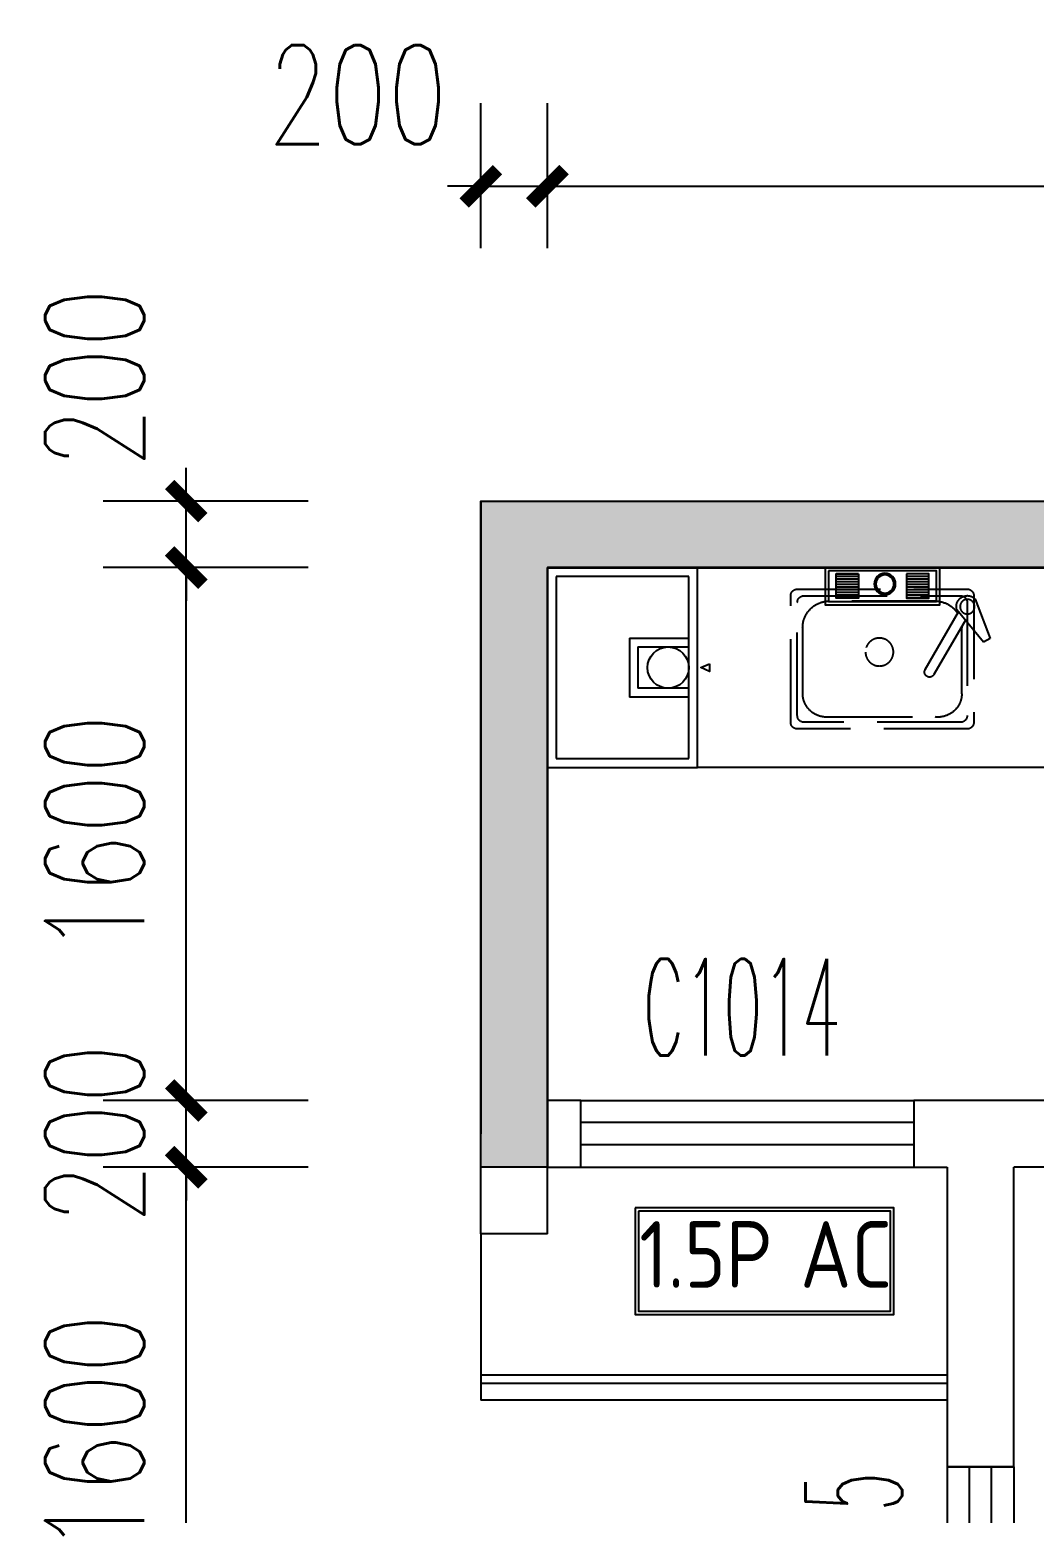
# Model space of a CAD drawing. Extents: x 136784 to 158171, y 80410 to 641535.
# Drawn here: x 145876 to 148893, y 89111 to 93567 of the extents above; entities that cross this region are included whole.
import ezdxf

# ---------------------------------------------------------------- set-up
doc = ezdxf.new("R2010")
doc.units = 0
doc.header["$LTSCALE"] = 1000
doc.header["$MEASUREMENT"] = 0
doc.linetypes.add('标准层墙体$1$DASH', pattern=[0.35, 0.25, -0.1])
for name, color, linetype in [('PUB_DIM', 3, 'Continuous'), ('WALL', 2, 'Continuous'), ('WINDOW', 4, 'Continuous'), ('WINDOW_TEXT', 7, 'Continuous'), ('剪力墙', 30, 'Continuous'), ('厨卫', 144, 'Continuous'), ('厨房，卫生间', 144, 'Continuous'), ('空调机', 3, 'Continuous'), ('空调板', 6, 'Continuous'), ('米黄色石材', 42, 'Continuous')]:
    doc.layers.add(name, color=color, linetype=linetype)
doc.styles.add('_TCH_DIM_T3', font='SIMPLEX', dxfattribs={"width": 0.7058823529411765, "bigfont": 'GBCBIG'})
doc.styles.add('_TCH_WINDOW', font='ROMANS', dxfattribs={"width": 0.7, "height": 3.5, "bigfont": 'GBHZFS'})
doc.styles.get("Standard").update_dxf_attribs({"font": 'gbenor.shx', "bigfont": 'gbcbig.shx'})
doc.dimstyles.new('_TCH_ARCH&&100', dxfattribs={"dimtxt": 297.5, "dimasz": 100, "dimexe": 250, "dimexo": 300, "dimgap": 126.25, "dimtad": 1, "dimdec": 0, "dimzin": 0, "dimdsep": 46, "dimtxsty": '_TCH_DIM_T3', "dimblk": 'ARCHTICK', "dimcen": 0.09, "dimclrt": 7, "dimazin": 2, "dimtfac": 1, "dimtdec": 0, "dimtix": 1, "dimtmove": 2, "dimatfit": 3, "dimfxl": 1, "dimtolj": 1, "dimtzin": 0, "dimarcsym": 0})

# ---------------------------------------------------------------- blocks, each defined once
blk = doc.blocks.new('yc2')
at = {"layer": '厨卫'}
for p, q in [((-420.0000000312639, 30.00000001682201, -1e-08), (-420.0000000655418, -569.9999999773572, -1e-08)), ((30.00000001530214, 29.99999999295687, -1e-08), (-420.0000000312639, 30.00000001682201, -1e-08)), ((-394.2857143144151, 3.333333349029999, -1e-08), (-394.2857143457513, -543.333333312592, -1e-08)), ((4.285714295596875, 3.333333328191656, -1e-08), (-394.2857143144151, 3.333333349029999, -1e-08)), ((4.285714264260605, -543.3333333334303, -1e-08), (4.285714295596875, 3.333333328191656, -1e-08)), ((29.9999999810243, -570.0000000012224, -1e-08), (30.00000001530214, 29.99999999295687, -1e-08)), ((-394.2857143472886, -181.3285676101912, -1e-08), (-215.974072798412, -181.3285675998302, -1e-08)), ((-394.2857143457752, -207.9952342764698, -1e-08), (-241.6883585150592, -207.9952342676222, -1e-08)), ((-241.6883585078415, -332.0023278573751, -1e-08), (-241.6883585150592, -207.9952342676222, -1e-08)), ((-215.9740727881674, -358.6689945221403, -1e-08), (-215.974072798412, -181.3285675998302, -1e-08)), ((-241.6883585078415, -332.0023278573751, -1e-08), (-394.2857143385575, -332.0023278662227, -1e-08)), ((-215.9740727881674, -358.6689945221403, -1e-08), (-394.2857143369276, -358.6689945325013, -1e-08)), ((-420.0000000655418, -569.9999999773572, -1e-08), (29.9999999810243, -570.0000000012224, -1e-08)), ((-394.2857143457513, -543.333333312592, -1e-08), (4.285714264260605, -543.3333333334303, -1e-08))]:
    blk.add_line(p, q, dxfattribs=at)
at = {"layer": '厨卫', "elevation": -1e-08}
blk.add_lwpolyline([(-456.6561417317955, -281.238007164862), (-456.6561417330761, -258.5953872635253), (-430.9418560142169, -269.9166972126802), (-456.6561417317955, -281.238007164862)], close=True, dxfattribs=at)
at = {"layer": '厨卫'}
blk.add_circle((-332.2821675471735, -269.9987810677374, -1e-08), 62.00354679489099, dxfattribs=at)
blk = doc.blocks.new('1.5')
at = {"layer": '空调板'}
for points in [[(-119264.5, -117702.5), (-119264.5, -118022.5), (-118488.5, -118022.5), (-118488.5, -117702.5)], [(-119254.5, -117712.5), (-119254.5, -118012.5), (-118498.5, -118012.5), (-118498.5, -117712.5)]]:
    blk.add_lwpolyline(points, close=True, dxfattribs=at)
for s, p in [('1.5P', (-119252.5, -117942.5)), ('AC', (-118769.1666666667, -117942.5))]:
    blk.add_text(s, height=200, dxfattribs=at).set_placement(p)
blk = doc.blocks.new('标准层墙体$1$A$C2FD74110')
at = {"linetype": '标准层墙体$1$DASH'}
for p, q in [((407.4193518650718, -252.9396825467702), (363.0136339436285, -371.4749484186759)), ((382.4681813520147, -382.7067070635967), (462.9175518803531, -284.9804937478038)), ((363.0136339436285, -371.4749484186759), (382.4681813520147, -382.7067070635967))]:
    blk.add_line(p, q, dxfattribs=at)
for points in [[(941.7292329951888, -223.1397897457937), (431.7316521652974, -223.1487221724237, 0.4142135623730894), (411.7319002897711, -243.1489702938707), (411.7367386874976, -623.149022255966, 0.4142135623730951), (431.7369868089445, -643.1487741314922), (941.7345676388359, -643.1398417049204, 0.4142135623730951), (961.7343195143621, -623.1395935834735), (961.7294811166357, -243.1395416213199, 0.4142135623730951)], [(921.7294811197207, -243.1400378672406), (451.7319002866861, -243.14847404795, 0.4142135623730829), (431.7321484112181, -263.1487221693387), (431.7364905630238, -603.1487741345773, 0.4142135623730951), (451.7367386844126, -623.1485260100453), (921.7343195174471, -623.1400898293941, 0.4142135623730951), (941.7340713929152, -603.1398417080054), (941.7297292411095, -263.1397897427087, 0.4142135623731069)]]:
    blk.add_lwpolyline(points, format="xyb", close=True, dxfattribs=at)
blk.add_lwpolyline([(460.2890572556062, -296.113279990037, -0.2561040278594553), (527.7296795831062, -259.1438341473695), (845.7296796239098, -259.1409807333257, -0.4142135623730951), (925.7306721095811, -339.1399882353144), (925.7331285268883, -537.139988220064, -0.4408494662453515), (845.7341210248997, -607.141032697924), (527.7341209840961, -607.1438861119095, -0.4408486918443591), (447.7331284984248, -537.1448266177322), (447.7306720811175, -339.1448266330408, -0.0142552643020883), (447.8606187193654, -334.5859204769949, -0.0142552643020883)], format="xyb", dxfattribs=at)
for points in [[(557.7226128905313, -464.8683137153275), (457.594632319815, -291.4465328109218)], [(437.2336921414244, -316.1800710613024), (531.7420368712628, -479.8686360353022)]]:
    blk.add_lwpolyline(points, dxfattribs=at)
for centre, radius in [((431.2298859927105, -275.7821163292392), 21.92953924785252), ((695.1908981640008, -412.0619421715965), 41.97267345915316)]:
    blk.add_circle(centre, radius, dxfattribs=at)
for centre, radius, start, end in [((431.2298859927105, -275.7821163292392), 32.99573179281926, 343.8129074554662, 136.1887797685462), ((544.7323248808971, -472.368474875344), 15, 210.0007108211012, 30.00071082110121)]:
    blk.add_arc(centre, radius, start, end, dxfattribs=at)
blk = doc.blocks.new('rsq')
at = {"layer": '米黄色石材'}
h = blk.add_hatch(dxfattribs=at)
h.set_pattern_fill('ANSI31', color=256, scale=5, angle=45, style=0)
h.set_pattern_definition([(90, (0, 0), (-7.937499999999999, 1.332267629550188e-15), [])])
h.paths.add_polyline_path([(176830.250469188, -23246.77625134459), (176757.569538293, -23246.77625134459), (176757.569538293, -23179.60014868516), (176830.250469188, -23179.60014868516)])
h = blk.add_hatch(dxfattribs=at)
h.set_pattern_fill('ANSI31', color=256, scale=5, angle=45, style=0)
h.set_pattern_definition([(270, (0, -46636.98219885235), (-7.937499999999999, -1.332267629550188e-15), [])])
h.paths.add_polyline_path([(176830.250469188, -23390.20594750775), (176757.569538293, -23390.20594750775), (176757.569538293, -23457.38205016719), (176830.250469188, -23457.38205016719)])
for points in [[(176849.1738470641, -23491.05021383462), (176737.0756623917, -23491.05021383462), (176737.0756623917, -23145.93198501773), (176849.1738470641, -23145.93198501773)], [(176839.1738470641, -23481.05021383462), (176747.0756623917, -23481.05021383462), (176747.0756623917, -23155.93198501773), (176839.1738470641, -23155.93198501773)], [(176830.250469188, -23246.77625134459), (176757.569538293, -23246.77625134459), (176757.569538293, -23179.60014868516), (176830.250469188, -23179.60014868516)], [(176830.250469188, -23390.20594750775), (176757.569538293, -23390.20594750775), (176757.569538293, -23457.38205016719), (176830.250469188, -23457.38205016719)]]:
    blk.add_lwpolyline(points, close=True, dxfattribs=at)
for radius in [32.17177964409348, 27.17177964409348]:
    blk.add_circle((176800.0389833667, -23311.24855701903), radius, dxfattribs=at)
blk = doc.blocks.new('$TCHSYS$WIN2D')
for p, q in [((-0.5, 0.5), (0.5, 0.5)), ((-0.5, 0.5), (-0.4999999999999999, -0.5)), ((0.5, 0.5), (0.4999999999999998, -0.5)), ((0.5, 0.1666666666666666), (-0.5, 0.1666666666666666)), ((0.5, -0.1666666666666667), (-0.5, -0.1666666666666667)), ((-0.4999999999999999, -0.5), (0.5, -0.5))]:
    blk.add_line(p, q)
blk = doc.blocks.new('$WINLIB2D$00000001')
for p, q in [((-0.5, 0.5), (0.5, 0.5)), ((-0.5, 0.5), (-0.4999999999999999, -0.5)), ((0.5, -0.5), (0.5, 0.5)), ((0.5, 0.1666666666666666), (-0.5, 0.1666666666666666)), ((0.5, -0.1666666666666667), (-0.5, -0.1666666666666667)), ((-0.4999999999999999, -0.5), (0.5, -0.5))]:
    blk.add_line(p, q)
blk = doc.blocks.new('_ArchTick')
at = {"color": 0, "linetype": 'ByBlock', "const_width": 0.4}
blk.add_lwpolyline([(-0.5, -0.5), (0.5, 0.5)], dxfattribs=at)
blk = doc.blocks.new('*D35')
at = {"layer": 'Defpoints', "color": 0}
for p in [(146346.7099247575, 90150.65816825381), (147012.5142662572, 90150.65816825381), (147012.5142662572, 88550.61958348223)]:
    blk.add_point(p, dxfattribs=at)
at = {"layer": 'PUB_DIM', "color": 0, "lineweight": -2}
for p, q in [((146712.5142662572, 90150.65816825381), (146096.7099247575, 90150.65816825381)), ((146346.7099247575, 88550.61958348223), (146346.7099247575, 90150.65816825381)), ((146712.5142662572, 88550.61958348223), (146096.7099247575, 88550.61958348223))]:
    blk.add_line(p, q, dxfattribs=at)
at = {"layer": 'PUB_DIM', "color": 0, "lineweight": -2, "xscale": 100, "yscale": 100, "zscale": 100}
for p, rotation in [((146346.7099247575, 90150.65816825381), 90), ((146346.7099247575, 88550.61958348223), 270)]:
    blk.add_blockref('_ArchTick', p, dxfattribs=dict(at, rotation=rotation))
at = {"layer": 'PUB_DIM', "color": 7, "insert": (146071.7099247575, 89350.63887586804), "char_height": 297.5, "attachment_point": 5, "rotation": 90, "style": '_TCH_DIM_T3'}
blk.add_mtext('\\A1;1600', dxfattribs=at)
blk = doc.blocks.new('*D36')
at = {"layer": 'Defpoints', "color": 0}
for p in [(146346.7099247575, 90350.95954408258), (147012.5142662572, 90350.95954408258), (147012.5142662572, 90150.65816825381)]:
    blk.add_point(p, dxfattribs=at)
at = {"layer": 'PUB_DIM', "color": 0, "lineweight": -2}
for p, q in [((146346.7099247575, 90350.95954408258), (146346.7099247575, 90450.95954408258)), ((146712.5142662572, 90350.95954408258), (146096.7099247575, 90350.95954408258)), ((146346.7099247575, 90150.65816825381), (146346.7099247575, 90350.95954408258)), ((146712.5142662572, 90150.65816825381), (146096.7099247575, 90150.65816825381)), ((146346.7099247575, 90150.65816825381), (146346.7099247575, 90050.65816825381))]:
    blk.add_line(p, q, dxfattribs=at)
at = {"layer": 'PUB_DIM', "color": 0, "lineweight": -2, "xscale": 100, "yscale": 100, "zscale": 100}
for p, rotation in [((146346.7099247575, 90350.95954408258), 270), ((146346.7099247575, 90150.65816825381), 90)]:
    blk.add_blockref('_ArchTick', p, dxfattribs=dict(at, rotation=rotation))
at = {"layer": 'PUB_DIM', "color": 7, "insert": (146071.7099247575, 90250.80885616821), "char_height": 297.5, "attachment_point": 5, "rotation": 90, "style": '_TCH_DIM_T3'}
blk.add_mtext('\\A1;200', dxfattribs=at)
blk = doc.blocks.new('*D37')
at = {"layer": 'Defpoints', "color": 0}
for p in [(146346.7099247575, 91951.17487131819), (147012.5142662572, 91951.17487131819), (147012.5142662572, 90350.95954408258)]:
    blk.add_point(p, dxfattribs=at)
at = {"layer": 'PUB_DIM', "color": 0, "lineweight": -2}
for p, q in [((146712.5142662572, 91951.17487131819), (146096.7099247575, 91951.17487131819)), ((146346.7099247575, 90350.95954408258), (146346.7099247575, 91951.17487131819)), ((146712.5142662572, 90350.95954408258), (146096.7099247575, 90350.95954408258))]:
    blk.add_line(p, q, dxfattribs=at)
at = {"layer": 'PUB_DIM', "color": 0, "lineweight": -2, "xscale": 100, "yscale": 100, "zscale": 100}
for p, rotation in [((146346.7099247575, 91951.17487131819), 90), ((146346.7099247575, 90350.95954408258), 270)]:
    blk.add_blockref('_ArchTick', p, dxfattribs=dict(at, rotation=rotation))
at = {"layer": 'PUB_DIM', "color": 7, "insert": (146071.7099247575, 91151.0672077004), "char_height": 297.5, "attachment_point": 5, "rotation": 90, "style": '_TCH_DIM_T3'}
blk.add_mtext('\\A1;1600', dxfattribs=at)
blk = doc.blocks.new('*D38')
at = {"layer": 'Defpoints', "color": 0}
for p in [(146346.7099247575, 92151.17748772324), (147012.5142662572, 92151.17748772324), (147012.5142662572, 91951.17487131819)]:
    blk.add_point(p, dxfattribs=at)
at = {"layer": 'PUB_DIM', "color": 0, "lineweight": -2}
for p, q in [((146346.7099247575, 92151.17748772324), (146346.7099247575, 92251.17748772324)), ((146712.5142662572, 92151.17748772324), (146096.7099247575, 92151.17748772324)), ((146346.7099247575, 91951.17487131819), (146346.7099247575, 92151.17748772324)), ((146712.5142662572, 91951.17487131819), (146096.7099247575, 91951.17487131819)), ((146346.7099247575, 91951.17487131819), (146346.7099247575, 91851.17487131819))]:
    blk.add_line(p, q, dxfattribs=at)
at = {"layer": 'PUB_DIM', "color": 0, "lineweight": -2, "xscale": 100, "yscale": 100, "zscale": 100}
for p, rotation in [((146346.7099247575, 92151.17748772324), 270), ((146346.7099247575, 91951.17487131819), 90)]:
    blk.add_blockref('_ArchTick', p, dxfattribs=dict(at, rotation=rotation))
at = {"layer": 'PUB_DIM', "color": 7, "insert": (146071.7099247575, 92521.17748772324), "char_height": 297.5, "attachment_point": 5, "rotation": 90, "style": '_TCH_DIM_T3'}
blk.add_mtext('\\A1;200', dxfattribs=at)
blk = doc.blocks.new('*D44')
at = {"layer": 'Defpoints', "color": 0}
for p in [(147431.3145609405, 93096.46639069918), (147231.3054800092, 92610.84415325447), (147431.3145609405, 92610.84415325445)]:
    blk.add_point(p, dxfattribs=at)
at = {"layer": 'PUB_DIM', "color": 0, "lineweight": -2}
for p, q in [((147231.3054800092, 92910.84415325447), (147231.3054800092, 93346.46639069918)), ((147431.3145609405, 92910.84415325445), (147431.3145609405, 93346.46639069918)), ((147231.3054800092, 93096.46639069918), (147131.3054800092, 93096.46639069918)), ((147231.3054800092, 93096.46639069918), (147431.3145609405, 93096.46639069918)), ((147431.3145609405, 93096.46639069918), (147531.3145609405, 93096.46639069918))]:
    blk.add_line(p, q, dxfattribs=at)
at = {"layer": 'PUB_DIM', "color": 0, "lineweight": -2, "xscale": 100, "yscale": 100, "zscale": 100}
blk.add_blockref('_ArchTick', (147231.3054800092, 93096.46639069918), dxfattribs=at)
at = {"layer": 'PUB_DIM', "color": 0, "lineweight": -2, "xscale": 100, "yscale": 100, "zscale": 100, "rotation": 180}
blk.add_blockref('_ArchTick', (147431.3145609405, 93096.46639069918), dxfattribs=at)
at = {"layer": 'PUB_DIM', "color": 7, "insert": (146861.3054800093, 93371.4663906992), "char_height": 297.5, "attachment_point": 5, "style": '_TCH_DIM_T3'}
blk.add_mtext('\\A1;200', dxfattribs=at)
blk = doc.blocks.new('*D45')
at = {"layer": 'Defpoints', "color": 0}
for p in [(151831.3054799968, 93096.466390699), (147431.3145609405, 92610.84415325445), (151831.3054799968, 92610.84415325413)]:
    blk.add_point(p, dxfattribs=at)
at = {"layer": 'PUB_DIM', "color": 0, "lineweight": -2}
for p, q in [((147431.3145609405, 92910.84415325445), (147431.3145609405, 93346.466390699)), ((151831.3054799968, 92910.84415325413), (151831.3054799968, 93346.466390699)), ((147431.3145609405, 93096.466390699), (151831.3054799968, 93096.466390699))]:
    blk.add_line(p, q, dxfattribs=at)
at = {"layer": 'PUB_DIM', "color": 0, "lineweight": -2, "xscale": 100, "yscale": 100, "zscale": 100, "rotation": 180}
blk.add_blockref('_ArchTick', (147431.3145609405, 93096.466390699), dxfattribs=at)
at = {"layer": 'PUB_DIM', "color": 0, "lineweight": -2, "xscale": 100, "yscale": 100, "zscale": 100}
blk.add_blockref('_ArchTick', (151831.3054799968, 93096.466390699), dxfattribs=at)
at = {"layer": 'PUB_DIM', "color": 7, "insert": (149631.3100204687, 93371.466390699), "char_height": 297.5, "attachment_point": 5, "style": '_TCH_DIM_T3'}
blk.add_mtext('\\A1;4400', dxfattribs=at)

msp = doc.modelspace()

# ---------------------------------------------------------------- hatches: boundary and pattern name
h = msp.add_hatch(color=232)
h.paths.add_polyline_path([(155531.3054803844, 92150.97509326076), (155531.3054803844, 91950.97509326076), (153731.3054803844, 91950.97509326076), (153731.3054803844, 91450.97509326076), (153531.3054803844, 91450.97509326076), (153531.3054803844, 92150.97509326076)])
h.paths.add_polyline_path([(153531.3054803844, 89250.97509326076), (155631.3054803844, 89250.97509326076), (155631.3054803844, 83950.97509326076), (154931.3054803844, 83950.97509326076), (154931.3054803844, 84150.97509326076), (155431.3054796535, 84151.06734195718), (155431.3054803844, 89050.97509326076), (153531.305479894, 89051.04733723224)])
h.paths.add_polyline_path([(151231.3054761751, 83351.0015783076), (151231.3054796135, 83151.11566808491), (152031.3054796091, 83151.11566808305), (152031.3107297194, 83950.97509326076), (152531.3054803844, 83950.97509326076), (152531.3054803844, 84150.97509326076), (152031.3054796535, 84151.10766013793), (152031.3474725536, 86250.99955173535), (151831.3474725901, 86251.00336916116), (151829.3670734506, 83351.00158251857)])
edge = h.paths.add_edge_path()
edge.add_line((147431.3054799195, 90151.17467162281), (147231.3054803844, 90151.17467162281))
edge.add_line((147231.3054803844, 90151.17467162281), (147231.3316442996, 92151.17748738096))
edge.add_line((147231.3316442996, 92151.17748738096), (152031.3054803843, 92150.97509326076))
edge.add_line((152031.3054803844, 92150.97509326076), (152031.3054799708, 91250.98700797433))
edge.add_line((152031.3054799708, 91250.98700797433), (151831.3054799694, 91250.98700798323))
edge.add_line((151831.3054799694, 91250.98700798323), (151831.3054803844, 91950.97509326076))
edge.add_line((151831.3054803844, 91950.97509326076), (147431.3054800009, 91951.17487131819))
edge.add_line((147431.3054800009, 91951.17487131819), (147431.2807249555, 90151.17467196325))
edge.add_line((149031.3054803844, 88550.97509326076), (148331.3054803844, 88550.97509326076))
edge.add_line((148331.3054803844, 88550.97509326076), (148331.3057076837, 83151.00145623893))
edge.add_line((148331.3057076837, 83151.00145623893), (148931.3054845936, 83151.00148149452))
edge.add_line((148931.3054845936, 83151.00148149452), (148931.3054761751, 83351.00148149452))
edge.add_line((148931.3054761751, 83351.00148149452), (148531.3054803844, 83351.0014646576))
edge.add_line((148531.3054803844, 83351.0014646576), (148531.3054803844, 88350.97509326076))
edge.add_line((148531.3054803844, 88350.97509326076), (149031.3054803844, 88350.97509326076))
edge.add_line((149031.3054803844, 88350.97509326076), (149031.3057785606, 88551.16011050381))
h = msp.add_hatch(color=232)
h.paths.add_polyline_path([(152031.3054757336, 92150.61958348223), (147231.3316396489, 92150.82197760245), (147231.3054757336, 90150.81916184427), (147431.2807203048, 90150.81916184427), (147431.3054753501, 91950.81936153966), (151831.3054757336, 91950.61958348223), (151831.3054753187, 91250.63149820472), (152031.3054753201, 91250.6314981958)])
h.paths.add_polyline_path([(149031.3057736342, 88550.61958348223), (148331.3054757336, 88550.61958348221), (148331.3057030329, 83150.6459464604), (148931.3054799429, 83150.64597171597), (148931.3054715243, 83350.64597171599), (148531.3054757336, 83350.64595487907), (148531.3054757336, 88350.61958348223), (149031.3054757336, 88350.61958348221)])

# ---------------------------------------------------------------- linework, layer by layer
for points in [[(147431.3054799195, 90151.17467162281), (147231.3054803844, 90151.17467162281), (147231.3316442996, 92151.17748738096), (152031.3054803844, 92150.97509326076), (152031.3054799708, 91250.98700797433), (151831.3054799694, 91250.98700798323), (151831.3054803844, 91950.97509326076), (147431.3054800009, 91951.17487131819), (147431.2807249555, 90151.17467196325)], [(147431.3054752687, 90150.81916184428), (147231.3054757336, 90150.81916184428), (147231.3316396489, 92150.82197760243), (152031.3054757336, 92150.61958348223), (152031.3054753201, 91250.6314981958), (151831.3054753187, 91250.6314982047), (151831.3054757336, 91950.61958348223), (147431.3054753501, 91950.81936153966), (147431.2807203048, 90150.81916218472)]]:
    msp.add_lwpolyline(points)
at = {"layer": 'WALL'}
for p, q in [((147231.3054800092, 92151.17748772324), (147231.3054799254, 90251.17604744656)), ((147431.3054800009, 91951.17487131819), (147431.3054799296, 90351.17467164129)), ((151431.3041718117, 91951.12254357841), (147431.3054800009, 91951.17487131819)), ((147531.2669856208, 90351.17329688882), (147431.3054799296, 90351.17467164129)), ((147531.2642350594, 90151.1732969099), (147531.2669856208, 90351.17329688882)), ((148531.2669855239, 90351.15954408146), (148531.2642349624, 90151.15954410241)), ((148731.2683609158, 90351.15679350216), (148531.2669855239, 90351.15954408146)), ((150831.3067238677, 90351.13079524683), (148731.3067239622, 90351.15692558183)), ((147431.3054799195, 90151.17467162281), (147531.2642350594, 90151.1732969099)), ((148531.2642349624, 90151.15954410241), (148631.3054799211, 90151.15816825381)), ((148631.3054799211, 90151.15816825381), (148631.3054798807, 89251.02826619978)), ((148831.3054798791, 89251.02826619087), (148831.3054799202, 90151.15568127969)), ((150731.3054799204, 90151.13203954801), (148831.3054799202, 90151.15568127969)), ((148631.3054798807, 89251.02826619978), (148831.3054798791, 89251.02826619087))]:
    msp.add_line(p, q, dxfattribs=at)
at = {"layer": '剪力墙'}
for p, q in [((147231.3054803844, 89950.95751513576), (147231.3054803844, 92150.97509326076)), ((147431.3054803844, 91950.97509326076), (151831.3054803844, 91950.97509326076)), ((147431.3054803844, 89950.95751513576), (147431.3054803844, 91950.97509326076)), ((147431.3054803844, 89950.95751513576), (147231.3054803844, 89950.95751513576))]:
    msp.add_line(p, q, dxfattribs=at)
at = {"layer": '厨房，卫生间'}
for p, q in [((151141.3587761536, 91351.24802348306), (147881.1786496708, 91351.30587469836)), ((151141.4337124397, 91351.11695207111), (148831.2576548223, 91351.11695202344))]:
    msp.add_line(p, q, dxfattribs=at)
at = {"layer": '空调板'}
for p, q in [((147231.3054803844, 89950.95751513576), (147231.3054803843, 89450.93338837239)), ((148631.2576533749, 89525.93166531375), (147231.3054803843, 89525.9336755759)), ((148631.2576610206, 89500.93166531363), (147231.3054803843, 89500.9336755758)), ((148631.2576763121, 89450.93166520851), (147231.3054803843, 89450.93367557785))]:
    msp.add_line(p, q, dxfattribs=at)

# ---------------------------------------------------------------- block references
at = {"layer": 'WINDOW'}
ref = msp.add_blockref('$WINLIB2D$00000001', (148031.2656102912, 90251.16642049578), dxfattribs=dict(at, xscale=999.9999999999969, yscale=-200, zscale=1000, rotation=359.9992120221747))
ref.add_attrib('A', 'C1014', (147717.6688373498, 90485.81583824911), dxfattribs={"layer": 'WINDOW_TEXT', "height": 290.5, "rotation": 359.9992120221744, "style": '_TCH_WINDOW', "width": 0.4722891566265061})
at = {"layer": 'WINDOW', "color": 4}
ref = msp.add_blockref('$TCHSYS$WIN2D', (148731.3054798674, 88951.0282661946), dxfattribs=dict(at, xscale=600, yscale=200, zscale=600, rotation=269.9999999974473))
ref.add_attrib('A', 'C0615', (148496.6603749585, 88640.69493287176), dxfattribs={"layer": 'WINDOW_TEXT', "color": 4, "height": 290.5, "rotation": 89.9999999974468, "style": '_TCH_WINDOW', "width": 0.4722891566265061})
at = {"layer": '厨房，卫生间', "rotation": 180}
msp.add_blockref('yc2', (147461.3027869401, 91380.97509325956, 1e-08), dxfattribs=at)
at = {"layer": '厨房，卫生间', "xscale": -1}
msp.add_blockref('标准层墙体$1$A$C2FD74110', (149123.2287002161, 92109.80755044232), dxfattribs=at)
at = {"layer": '空调机'}
msp.add_blockref('1.5', (266959.5305480728, 207731.1923963775), dxfattribs=at)
at = {"layer": '米黄色石材', "xscale": -1, "rotation": 270}
msp.add_blockref('rsq', (171755.6485605573, -84898.04283938518), dxfattribs=at)

# ---------------------------------------------------------------- dimensions: what is measured, and where the dimension line sits
at = {"layer": 'PUB_DIM'}
for base, p1, p2, angle, picture, middle in [((147431.3145609405, 93096.46639069918), (147231.3054800092, 92610.84415325447), (147431.3145609405, 92610.84415325445), 359.99999999999585, '*D44', (146861.3054800093, 93371.4663906992)), ((146346.7099247575, 92151.17748772324), (147012.5142662572, 91951.17487131819), (147012.5142662572, 92151.17748772324), 90, '*D38', (146071.7099247575, 92521.17748772324))]:
    dim = msp.add_linear_dim(base=base, p1=p1, p2=p2, angle=angle, dimstyle='_TCH_ARCH&&100', dxfattribs=at)
    dim.commit()
    dim.dimension.update_dxf_attribs({"geometry": picture, "text_midpoint": middle, "dimtype": 129})
for p1, p2, distance, picture, middle in [((147431.3145609405, 92610.84415325445), (151831.3054799968, 92610.84415325413), 485.6222374448698, '*D45', (149631.3100204687, 93371.466390699)), ((147012.5142662572, 90350.95954408258), (147012.5142662572, 91951.17487131819), 665.8043414996936, '*D37', (146071.7099247575, 91151.0672077004)), ((147012.5142662572, 90150.65816825381), (147012.5142662572, 90350.95954408258), 665.8043414996937, '*D36', (146071.7099247575, 90250.80885616821)), ((147012.5142662572, 88550.61958348223), (147012.5142662572, 90150.65816825381), 665.8043414996937, '*D35', (146071.7099247575, 89350.63887586804))]:
    dim = msp.add_aligned_dim(p1=p1, p2=p2, distance=distance, dimstyle='_TCH_ARCH&&100', dxfattribs=at)
    dim.commit()
    dim.dimension.update_dxf_attribs({"geometry": picture, "text_midpoint": middle})

doc.saveas('drawing.dxf')
